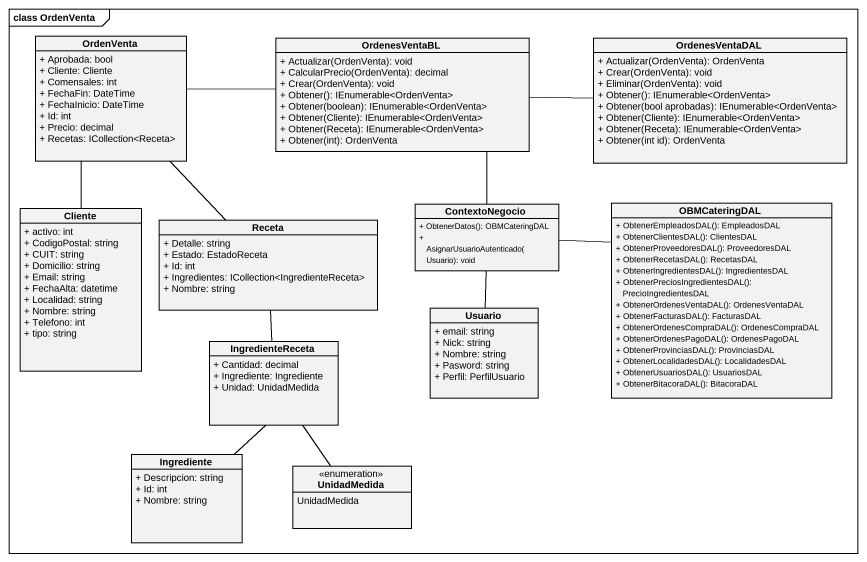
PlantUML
@startuml
mainframe class OrdenVenta
hide circle
hide empty members
skinparam classAttributeIconSize 0
class OrdenVenta {
  + Aprobada: bool
  + Cliente: Cliente
  + Comensales: int
  + FechaFin: DateTime
  + FechaInicio: DateTime
  + Id: int
  + Precio: decimal
  + Recetas: ICollection<Receta>
}
class OrdenesVentaBL {
  + Actualizar(OrdenVenta): void
  + CalcularPrecio(OrdenVenta): decimal
  + Crear(OrdenVenta): void
  + Obtener(): IEnumerable<OrdenVenta>
  + Obtener(boolean): IEnumerable<OrdenVenta>
  + Obtener(Cliente): IEnumerable<OrdenVenta>
  + Obtener(Receta): IEnumerable<OrdenVenta>
  + Obtener(int): OrdenVenta
}
class OrdenesVentaDAL {
  + Actualizar(OrdenVenta): OrdenVenta
  + Crear(OrdenVenta): void
  + Eliminar(OrdenVenta): void
  + Obtener(): IEnumerable<OrdenVenta>
  + Obtener(bool aprobadas): IEnumerable<OrdenVenta>
  + Obtener(Cliente): IEnumerable<OrdenVenta>
  + Obtener(Receta): IEnumerable<OrdenVenta>
  + Obtener(int id): OrdenVenta
}
class ContextoNegocio {
  + ObtenerDatos(): OBMCateringDAL
  + AsignarUsuarioAutenticado(Usuario): void
}
class OBMCateringDAL {
  + ObtenerEmpleadosDAL(): EmpleadosDAL
  + ObtenerClientesDAL(): ClientesDAL
  + ObtenerProveedoresDAL(): ProveedoresDAL
  + ObtenerRecetasDAL(): RecetasDAL
  + ObtenerIngredientesDAL(): IngredientesDAL
  + ObtenerPreciosIngredientesDAL(): PrecioIngredientesDAL
  + ObtenerOrdenesVentaDAL(): OrdenesVentaDAL
  + ObtenerFacturasDAL(): FacturasDAL
  + ObtenerOrdenesCompraDAL(): OrdenesCompraDAL
  + ObtenerOrdenesPagoDAL(): OrdenesPagoDAL
  + ObtenerProvinciasDAL(): ProvinciasDAL
  + ObtenerLocalidadesDAL(): LocalidadesDAL
  + ObtenerUsuariosDAL(): UsuariosDAL
  + ObtenerBitacoraDAL(): BitacoraDAL
}
class Cliente {
  + activo: int
  + CodigoPostal: string
  + CUIT: string
  + Domicilio: string
  + Email: string
  + FechaAlta: datetime
  + Localidad: string
  + Nombre: string
  + Telefono: int
  + tipo: string
}
class Receta {
  + Detalle: string
  + Estado: EstadoReceta
  + Id: int
  + Ingredientes: ICollection<IngredienteReceta>
  + Nombre: string
}
class Usuario {
  + email: string
  + Nick: string
  + Nombre: string
  + Pasword: string
  + Perfil: PerfilUsuario
}
class IngredienteReceta {
  + Cantidad: decimal
  + Ingrediente: Ingrediente
  + Unidad: UnidadMedida
}
class Ingrediente {
  + Descripcion: string
  + Id: int
  + Nombre: string
}
enum UnidadMedida {
  UnidadMedida
}
OrdenVenta -right- OrdenesVentaBL
OrdenVenta -- Cliente
OrdenVenta -- Receta
OrdenesVentaBL -right- OrdenesVentaDAL
OrdenesVentaBL -- ContextoNegocio
ContextoNegocio -right- OBMCateringDAL
ContextoNegocio -- Usuario
Receta -- IngredienteReceta
IngredienteReceta -- Ingrediente
IngredienteReceta -- UnidadMedida
@enduml
